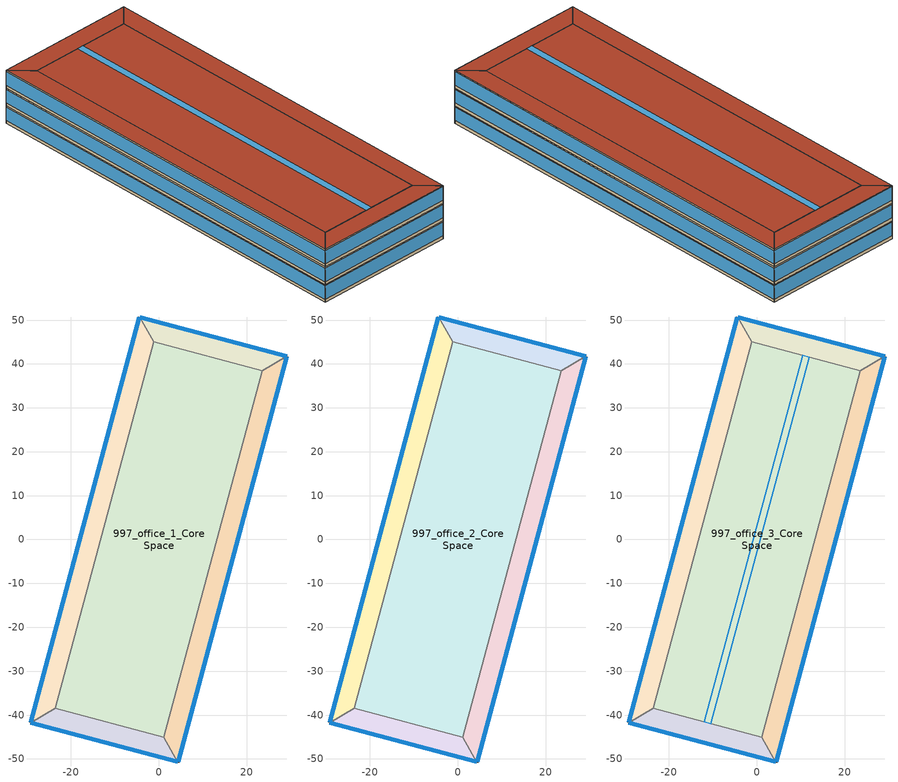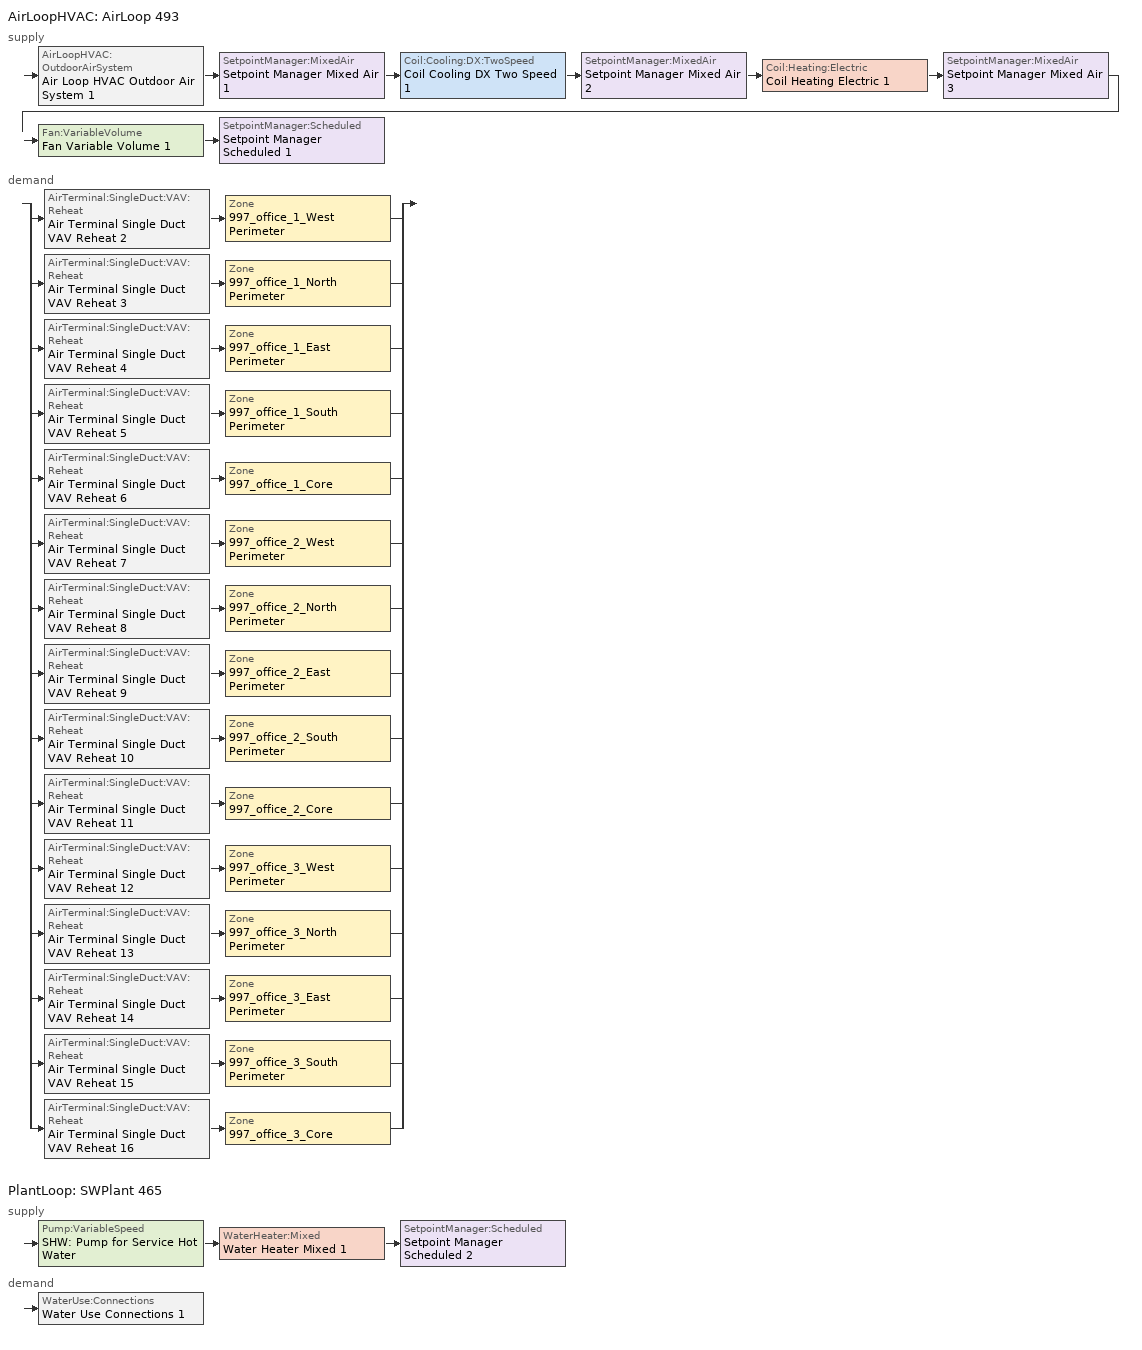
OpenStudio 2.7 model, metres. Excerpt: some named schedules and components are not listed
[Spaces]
997_office_1_West Perimeter Space
 floor ground: -4.38,50.7 29.14,41.71 23.54,38.48 -1.15,45.1 z0
 wall outside (Siding_Wood_Frame_Wall): 29.14,41.71 -4.38,50.7 z0:4.45
 wall to 997_office_1_North Perimeter Space: 23.54,38.48 29.14,41.71 z0:4.45
 wall to 997_office_1_Core Space: -1.15,45.1 23.54,38.48 z0:4.45
 wall to 997_office_1_South Perimeter Space: -4.38,50.7 -1.15,45.1 z0:4.45
 window (fenestration_3.31610554326308_0.2975_0.7): 29.12,41.72 -4.36,50.69 z0.76:4.1
997_office_1_North Perimeter Space
 floor ground: 29.14,41.71 4.38,-50.7 1.15,-45.1 23.54,38.48 z0
 wall outside (Siding_Wood_Frame_Wall): 4.38,-50.7 29.14,41.71 z0:4.45
 wall to 997_office_1_East Perimeter Space: 1.15,-45.1 4.38,-50.7 z0:4.45
 wall to 997_office_1_Core Space: 23.54,38.48 1.15,-45.1 z0:4.45
 window (fenestration_3.31610554326308_0.2975_0.7): 4.39,-50.67 29.14,41.69 z0.76:4.1
997_office_1_East Perimeter Space
 floor ground: 4.38,-50.7 -29.14,-41.71 -23.54,-38.48 1.15,-45.1 z0
 wall outside (Siding_Wood_Frame_Wall): -29.14,-41.71 4.38,-50.7 z0:4.45
 wall to 997_office_1_South Perimeter Space: -23.54,-38.48 -29.14,-41.71 z0:4.45
 wall to 997_office_1_Core Space: 1.15,-45.1 -23.54,-38.48 z0:4.45
 window (fenestration_3.31610554326308_0.2975_0.7): -29.12,-41.72 4.36,-50.69 z0.76:4.1
997_office_1_South Perimeter Space
 floor ground: -29.14,-41.71 -4.38,50.7 -1.15,45.1 -23.54,-38.48 z0
 wall outside (Siding_Wood_Frame_Wall): -4.38,50.7 -29.14,-41.71 z0:4.45
 wall to 997_office_1_Core Space: -23.54,-38.48 -1.15,45.1 z0:4.45
 window (fenestration_3.31610554326308_0.2975_0.7): -4.39,50.67 -29.14,-41.69 z0.76:4.1
997_office_1_Core Space
 floor ground: -1.15,45.1 23.54,38.48 1.15,-45.1 -23.54,-38.48 z0
997_office_2_West Perimeter Space
 floor to 997_office_1_West Perimeter Space: -4.38,50.7 29.14,41.71 23.54,38.48 -1.15,45.1 z4.45
 wall outside (Siding_Wood_Frame_Wall): 29.14,41.71 -4.38,50.7 z4.45:8.9
 wall to 997_office_2_North Perimeter Space: 23.54,38.48 29.14,41.71 z4.45:8.9
 wall to 997_office_2_Core Space: -1.15,45.1 23.54,38.48 z4.45:8.9
 wall to 997_office_2_South Perimeter Space: -4.38,50.7 -1.15,45.1 z4.45:8.9
 window (fenestration_3.31610554326308_0.2975_0.7): 29.12,41.72 -4.36,50.69 z5.21:8.55
997_office_2_North Perimeter Space
 floor to 997_office_1_North Perimeter Space: 29.14,41.71 4.38,-50.7 1.15,-45.1 23.54,38.48 z4.45
 wall outside (Siding_Wood_Frame_Wall): 4.38,-50.7 29.14,41.71 z4.45:8.9
 wall to 997_office_2_East Perimeter Space: 1.15,-45.1 4.38,-50.7 z4.45:8.9
 wall to 997_office_2_Core Space: 23.54,38.48 1.15,-45.1 z4.45:8.9
 window (fenestration_3.31610554326308_0.2975_0.7): 4.39,-50.67 29.14,41.69 z5.21:8.55
997_office_2_East Perimeter Space
 floor to 997_office_1_East Perimeter Space: 4.38,-50.7 -29.14,-41.71 -23.54,-38.48 1.15,-45.1 z4.45
 wall outside (Siding_Wood_Frame_Wall): -29.14,-41.71 4.38,-50.7 z4.45:8.9
 wall to 997_office_2_South Perimeter Space: -23.54,-38.48 -29.14,-41.71 z4.45:8.9
 wall to 997_office_2_Core Space: 1.15,-45.1 -23.54,-38.48 z4.45:8.9
 window (fenestration_3.31610554326308_0.2975_0.7): -29.12,-41.72 4.36,-50.69 z5.21:8.55
997_office_2_South Perimeter Space
 floor to 997_office_1_South Perimeter Space: -29.14,-41.71 -4.38,50.7 -1.15,45.1 -23.54,-38.48 z4.45
 wall outside (Siding_Wood_Frame_Wall): -4.38,50.7 -29.14,-41.71 z4.45:8.9
 wall to 997_office_2_Core Space: -23.54,-38.48 -1.15,45.1 z4.45:8.9
 window (fenestration_3.31610554326308_0.2975_0.7): -4.39,50.67 -29.14,-41.69 z5.21:8.55
997_office_2_Core Space
 floor to 997_office_1_Core Space: -1.15,45.1 23.54,38.48 1.15,-45.1 -23.54,-38.48 z4.45
997_office_3_West Perimeter Space
 floor to 997_office_2_West Perimeter Space: -4.38,50.7 29.14,41.71 23.54,38.48 -1.15,45.1 z8.9
 wall outside (Siding_Wood_Frame_Wall): 29.14,41.71 -4.38,50.7 z8.9:13.35
 wall to 997_office_3_North Perimeter Space: 23.54,38.48 29.14,41.71 z8.9:13.35
 wall to 997_office_3_Core Space: -1.15,45.1 23.54,38.48 z8.9:13.35
 wall to 997_office_3_South Perimeter Space: -4.38,50.7 -1.15,45.1 z8.9:13.35
 window (fenestration_3.31610554326308_0.2975_0.7): 29.12,41.72 -4.36,50.69 z9.66:13
 roof outside: -1.15,45.1 23.54,38.48 29.14,41.71 -4.38,50.7 z13.35
997_office_3_North Perimeter Space
 floor to 997_office_2_North Perimeter Space: 29.14,41.71 4.38,-50.7 1.15,-45.1 23.54,38.48 z8.9
 wall outside (Siding_Wood_Frame_Wall): 4.38,-50.7 29.14,41.71 z8.9:13.35
 wall to 997_office_3_East Perimeter Space: 1.15,-45.1 4.38,-50.7 z8.9:13.35
 wall to 997_office_3_Core Space: 23.54,38.48 1.15,-45.1 z8.9:13.35
 window (fenestration_3.31610554326308_0.2975_0.7): 4.39,-50.67 29.14,41.69 z9.66:13
 roof outside: 23.54,38.48 1.15,-45.1 4.38,-50.7 29.14,41.71 z13.35
997_office_3_East Perimeter Space
 floor to 997_office_2_East Perimeter Space: 4.38,-50.7 -29.14,-41.71 -23.54,-38.48 1.15,-45.1 z8.9
 wall outside (Siding_Wood_Frame_Wall): -29.14,-41.71 4.38,-50.7 z8.9:13.35
 wall to 997_office_3_South Perimeter Space: -23.54,-38.48 -29.14,-41.71 z8.9:13.35
 wall to 997_office_3_Core Space: 1.15,-45.1 -23.54,-38.48 z8.9:13.35
 window (fenestration_3.31610554326308_0.2975_0.7): -29.12,-41.72 4.36,-50.69 z9.66:13
 roof outside: 1.15,-45.1 -23.54,-38.48 -29.14,-41.71 4.38,-50.7 z13.35
997_office_3_South Perimeter Space
 floor to 997_office_2_South Perimeter Space: -29.14,-41.71 -4.38,50.7 -1.15,45.1 -23.54,-38.48 z8.9
 wall outside (Siding_Wood_Frame_Wall): -4.38,50.7 -29.14,-41.71 z8.9:13.35
 wall to 997_office_3_Core Space: -23.54,-38.48 -1.15,45.1 z8.9:13.35
 window (fenestration_3.31610554326308_0.2975_0.7): -4.39,50.67 -29.14,-41.69 z9.66:13
 roof outside: -23.54,-38.48 -1.15,45.1 -4.38,50.7 -29.14,-41.71 z13.35
997_office_3_Core Space
 floor to 997_office_2_Core Space: -1.15,45.1 23.54,38.48 1.15,-45.1 -23.54,-38.48 z8.9
 roof outside: -23.54,-38.48 1.15,-45.1 23.54,38.48 -1.15,45.1 z13.35
 skylight (skylight_7_0.9_1): -11.93,-41.57 -10.45,-41.96 11.93,41.57 10.45,41.96 z13.35
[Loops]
AirLoopHVAC 'AirLoop 493'
 supply: AirLoopHVAC:OutdoorAirSystem 'Air Loop HVAC Outdoor Air System 1' > SetpointManager:MixedAir 'Setpoint Manager Mixed Air 1' > Coil:Cooling:DX:TwoSpeed 'Coil Cooling DX Two Speed 1' > SetpointManager:MixedAir 'Setpoint Manager Mixed Air 2' > Coil:Heating:Electric 'Coil Heating Electric 1' > SetpointManager:MixedAir 'Setpoint Manager Mixed Air 3' > Fan:VariableVolume 'Fan Variable Volume 1' > SetpointManager:Scheduled 'Setpoint Manager Scheduled 1'
 demand: split
  | AirTerminal:SingleDuct:VAV:Reheat 'Air Terminal Single Duct VAV Reheat 2' > Zone '997_office_1_West Perimeter'
  | AirTerminal:SingleDuct:VAV:Reheat 'Air Terminal Single Duct VAV Reheat 3' > Zone '997_office_1_North Perimeter'
  | AirTerminal:SingleDuct:VAV:Reheat 'Air Terminal Single Duct VAV Reheat 4' > Zone '997_office_1_East Perimeter'
  | AirTerminal:SingleDuct:VAV:Reheat 'Air Terminal Single Duct VAV Reheat 5' > Zone '997_office_1_South Perimeter'
  | AirTerminal:SingleDuct:VAV:Reheat 'Air Terminal Single Duct VAV Reheat 6' > Zone '997_office_1_Core'
  | AirTerminal:SingleDuct:VAV:Reheat 'Air Terminal Single Duct VAV Reheat 7' > Zone '997_office_2_West Perimeter'
  | AirTerminal:SingleDuct:VAV:Reheat 'Air Terminal Single Duct VAV Reheat 8' > Zone '997_office_2_North Perimeter'
  | AirTerminal:SingleDuct:VAV:Reheat 'Air Terminal Single Duct VAV Reheat 9' > Zone '997_office_2_East Perimeter'
  | AirTerminal:SingleDuct:VAV:Reheat 'Air Terminal Single Duct VAV Reheat 10' > Zone '997_office_2_South Perimeter'
  | AirTerminal:SingleDuct:VAV:Reheat 'Air Terminal Single Duct VAV Reheat 11' > Zone '997_office_2_Core'
  | AirTerminal:SingleDuct:VAV:Reheat 'Air Terminal Single Duct VAV Reheat 12' > Zone '997_office_3_West Perimeter'
  | AirTerminal:SingleDuct:VAV:Reheat 'Air Terminal Single Duct VAV Reheat 13' > Zone '997_office_3_North Perimeter'
  | AirTerminal:SingleDuct:VAV:Reheat 'Air Terminal Single Duct VAV Reheat 14' > Zone '997_office_3_East Perimeter'
  | AirTerminal:SingleDuct:VAV:Reheat 'Air Terminal Single Duct VAV Reheat 15' > Zone '997_office_3_South Perimeter'
  | AirTerminal:SingleDuct:VAV:Reheat 'Air Terminal Single Duct VAV Reheat 16' > Zone '997_office_3_Core'
PlantLoop 'SWPlant 465'
 supply: Pump:VariableSpeed 'SHW: Pump for Service Hot Water' > WaterHeater:Mixed 'Water Heater Mixed 1' > SetpointManager:Scheduled 'Setpoint Manager Scheduled 2'
 demand: WaterUse:Connections 'Water Use Connections 1'
[Site]
Willow Grove Nas: Latitude {deg}=40.2; Longitude {deg}=-75.15; Time Zone {hr}=-5; Elevation {m}=102
[Site:GroundTemperature:BuildingSurface]
19.527, 19.502, 19.536, 19.598, 20.002, 21.64, 22.225, 22.375, 21.449, 20.121, 19.802, 19.633
[Site:WaterMainsTemperature]
Calculation Method=Correlation; Annual Average Outdoor Air Temperature {C}=9.69; Maximum Difference In Monthly Average Outdoor Air Temperatures {deltaC}=28.1
[SizingPeriod:DesignDay] Barometric Pressure {Pa}=100106; Sky Clearness=0; Rain Indicator=0; Snow Indicator=0; Day of Month=21; Daylight Saving Time Indicator=0; Humidity Indicating Type=Wetbulb; Dry-Bulb Temperature Range Modifier Type=DefaultMultipliers; Daily Wet-Bulb Temperature Range {deltaC}=0
Name | Maximum Dry-Bulb Temperature {C} | Daily Dry-Bulb Temperature Range {deltaC} | Humidity Indicating Conditions at Maximum Dry-Bulb | Wind Speed {m/s} | Wind Direction {deg} | Month | Day Type | Solar Model Indicator | ASHRAE Taub | ASHRAE Taud
Willow Grove Nas Ann Htg 99.6% Condns DB | -12.1 | 0 | -12.1 | 2.7 | 300 | 1 | WinterDesignDay | ASHRAEClearSky | 0 | 0
Willow Grove Nas Ann Clg .4% Condns DB=>MWB | 33.7 | 10.5 | 23.9 | 2.5 | 270 | 7 | SummerDesignDay | ASHRAETau | 0.524 | 1.834
[Building]
CaliberationTestBuilding: Default Construction Set=Default Construction Set 1
[ClimateZones]
Climate Zone Institution Name 1=ASHRAE; Climate Zone Document Name 1=ANSI/ASHRAE Standard 169; Climate Zone Document Year 1=2006; Climate Zone Institution Name 2=CEC; Climate Zone Document Name 2=California Climate Zone Descriptions; Climate Zone Document Year 2=1995
[Construction]
INT-FLOOR-TOPSIDE: 1/2IN Gypsum, 4IN CONCRETE HW, CP02 CARPET PAD
INT-FLOOR-UNDERSIDE: CP02 CARPET PAD, 4IN CONCRETE HW, 1/2IN Gypsum
Standard_Int-Wall: 1/2IN Gypsum, 1/2IN Gypsum
Siding_Wood_Frame_Wall: Wood Siding, Wood Frame Wall Insulation, 1/2IN Gypsum
IEAD_Metal_Deck: Roof Membrane, IEAD Roof Insulation, Metal Decking
Insul_slab: Floor Insulation, MAT-CC05 8 HW CONCRETE
fenestration_3.31610554326308_0.2975_0.7: Clear 3mm
skylight_7_0.9_1: Skylight - Glazing Layer
[Material] Thermal Absorptance=0.9
Name | Roughness | Thickness {m} | Conductivity {W/m-K} | Density {kg/m3} | Specific Heat {J/kg-K} | Solar Absorptance | Visible Absorptance
1/2IN Gypsum | Smooth | 0.0127 | 0.16 | 784.9 | 830 | 0.92 | 0.92
4IN CONCRETE HW | Rough | 0.1016 | 1.311 | 2240 | 836.8 | 0.7 | 0.7
Wood Siding | MediumSmooth | 0.01 | 0.11 | 544.62 | 1210 | 0.78 | 0.78
Wood Frame Wall Insulation | MediumRough | 0.114427 | 0.049 | 265 | 836.8 | 0.7 | 0.7
Roof Membrane | VeryRough | 0.0095 | 0.16 | 1121.29 | 1460 | 0.7 | 0.7
IEAD Roof Insulation | MediumRough | 0.191337 | 0.049 | 265 | 836.8 | 0.7 | 0.7
Metal Decking | MediumSmooth | 0.0015 | 45.006 | 7680 | 418.4 | 0.7 | 0.3
Floor Insulation | MediumRough | 0.0795 | 0.045 | 265 | 836.8 | 0.7 | 0.7
MAT-CC05 8 HW CONCRETE | Rough | 0.2032 | 1.311 | 2240 | 836.8 | 0.7 | 0.7
[Material:NoMass]
CP02 CARPET PAD: Roughness=VeryRough; Thermal Resistance {m2-K/W}=0.2165; Thermal Absorptance=0.9; Solar Absorptance=0.7; Visible Absorptance=0.8
[DefaultSurfaceConstructions]
Name | Floor Construction | Wall Construction | Roof Ceiling Construction
Default Surface Constructions 1 | INT-FLOOR-TOPSIDE | Standard_Int-Wall | INT-FLOOR-UNDERSIDE
Default Surface Constructions 8; Default Surface Constructions 9 | Insul_slab |  | IEAD_Metal_Deck
Default Surface Constructions 2; Default Surface Constructions 3; Default Surface Constructions 4
[DefaultConstructionSet]
Name | Default Exterior Surface Constructions | Default Interior Surface Constructions | Default Ground Contact Surface Constructions | Default Exterior SubSurface Constructions | Default Interior SubSurface Constructions
Default Construction Set 1 | Default Surface Constructions 2 | Default Surface Constructions 1 | Default Surface Constructions 3 | Default Sub Surface Constructions 1 | Default Sub Surface Constructions 2
Default Construction Set 5 | Default Surface Constructions 8 | Default Surface Constructions 4 | Default Surface Constructions 9 | Default Sub Surface Constructions 3 | Default Sub Surface Constructions 4
[WindowMaterial:SimpleGlazingSystem]
Skylight - Glazing Layer: U-Factor {W/m2-K}=7; Solar Heat Gain Coefficient=0.9
[DefaultSubSurfaceConstructions]
Default Sub Surface Constructions 1; Default Sub Surface Constructions 2; Default Sub Surface Constructions 3; Default Sub Surface Constructions 4
[WindowMaterial:Glazing]
Clear 3mm: Optical Data Type=SpectralAverage; Thickness {m}=0.003; Solar Transmittance at Normal Incidence=0.837; Front Side Solar Reflectance at Normal Incidence=0.075; Back Side Solar Reflectance at Normal Incidence=0; Visible Transmittance at Normal Incidence=0.898; Front Side Visible Reflectance at Normal Incidence=0.081; Back Side Visible Reflectance at Normal Incidence=0; Infrared Transmittance at Normal Incidence=0; Front Side Infrared Hemispherical Emissivity=0.84; Back Side Infrared Hemispherical Emissivity=0.84; Conductivity {W/m-K}=0.9; Dirt Correction Factor for Solar and Visible Transmittance=1; Solar Diffusing=No
[AirLoopHVAC]
AirLoop 493: Availability Schedule=Airloop_493_Sched_Ruleset; Design Supply Air Flow Rate {m3/s}=AutoSize
[Sizing:System]
AirLoop 493: Type of Load to Size On=Sensible; Design Outdoor Air Flow Rate {m3/s}=Autosize; Central Heating Maximum System Air Flow Ratio=0.3; Preheat Design Temperature {C}=7; Preheat Design Humidity Ratio {kg-H2O/kg-Air}=0.008; Precool Design Temperature {C}=12.8; Precool Design Humidity Ratio {kg-H2O/kg-Air}=0.008; Central Cooling Design Supply Air Temperature {C}=12.8; Central Heating Design Supply Air Temperature {C}=16.7; Sizing Option=NonCoincident; 100% Outdoor Air in Cooling=Yes; 100% Outdoor Air in Heating=Yes; Central Cooling Design Supply Air Humidity Ratio {kg-H2O/kg-Air}=0.0085; Central Heating Design Supply Air Humidity Ratio {kg-H2O/kg-Air}=0.008; Cooling Design Air Flow Method=DesignDay; Cooling Design Air Flow Rate {m3/s}=0; Heating Design Air Flow Method=DesignDay; Heating Design Air Flow Rate {m3/s}=0; System Outdoor Air Method=ZoneSum; Zone Maximum Outdoor Air Fraction=1; Cooling Supply Air Flow Rate Per Floor Area {m3/s-m2}=0.00996765; Cooling Fraction of Autosized Cooling Supply Air Flow Rate=1; Cooling Supply Air Flow Rate Per Unit Cooling Capacity {m3/s-W}=3.94755e-05; Heating Supply Air Flow Rate Per Floor Area {m3/s-m2}=0.00996765; Heating Fraction of Autosized Heating Supply Air Flow Rate=1; Heating Fraction of Autosized Cooling Supply Air Flow Rate=1; Heating Supply Air Flow Rate Per Unit Heating Capacity {m3/s-W}=3.15882e-05; Cooling Design Capacity Method=CoolingDesignCapacity; Cooling Design Capacity {W}=Autosize; Cooling Design Capacity Per Floor Area {W/m2}=234.7; Fraction of Autosized Cooling Design Capacity=1; Heating Design Capacity Method=HeatingDesignCapacity; Heating Design Capacity {W}=Autosize; Heating Design Capacity Per Floor Area {W/m2}=157; Fraction of Autosized Heating Design Capacity=1; Central Cooling Capacity Control Method=OnOff
[Controller:OutdoorAir]
Controller Outdoor Air 1: Minimum Outdoor Air Flow Rate {m3/s}=Autosize; Maximum Outdoor Air Flow Rate {m3/s}=Autosize; Economizer Control Type=FixedDryBulb; Economizer Control Action Type=ModulateFlow; Economizer Maximum Limit Dry-Bulb Temperature {C}=23; Economizer Maximum Limit Enthalpy {J/kg}=64000; Economizer Minimum Limit Dry-Bulb Temperature {C}=-100; Lockout Type=NoLockout; Minimum Limit Type=FixedMinimum; Controller Mechanical Ventilation=Controller Mechanical Ventilation 1; High Humidity Control=No; Heat Recovery Bypass Control Type=BypassWhenOAFlowGreaterThanMinimum
[Controller:MechanicalVentilation]
Controller Mechanical Ventilation 1: Availability Schedule=Always On Discrete; System Outdoor Air Method=ZoneSum
[AirLoopHVAC:OutdoorAirSystem]
Air Loop HVAC Outdoor Air System 1: Controller=Controller Outdoor Air 1
[Coil:Cooling:DX:TwoSpeed]
Coil Cooling DX Two Speed 1: Availability Schedule=Always_On; Rated High Speed Total Cooling Capacity {W}=Autosize; Rated High Speed Sensible Heat Ratio=Autosize; Rated High Speed COP {W/W}=2.787683; Rated High Speed Air Flow Rate {m3/s}=Autosize; Total Cooling Capacity Function of Temperature Curve=Curve Biquadratic 1; Total Cooling Capacity Function of Flow Fraction Curve=Curve Quadratic 1; Energy Input Ratio Function of Temperature Curve=Curve Biquadratic 2; Energy Input Ratio Function of Flow Fraction Curve=Curve Quadratic 2; Part Load Fraction Correlation Curve=Curve Quadratic 3; Rated Low Speed Total Cooling Capacity {W}=Autosize; Rated Low Speed Sensible Heat Ratio=0.69; Rated Low Speed COP {W/W}=2.787683; Low Speed Total Cooling Capacity Function of Temperature Curve=Curve Biquadratic 3; Low Speed Energy Input Ratio Function of Temperature Curve=Curve Biquadratic 4; Condenser Type=AirCooled; High Speed Evaporative Condenser Effectiveness=0; High Speed Evaporative Condenser Air Flow Rate {m3/s}=Autosize; High Speed Evaporative Condenser Pump Rated Power Consumption {W}=Autosize; Low Speed Evaporative Condenser Effectiveness=0; Low Speed Evaporative Condenser Air Flow Rate {m3/s}=Autosize; Low Speed Evaporative Condenser Pump Rated Power Consumption {W}=Autosize; Basin Heater Capacity {W/K}=10; Basin Heater Setpoint Temperature {C}=2
[Coil:Heating:Electric] Availability Schedule=Always_On
Name | Efficiency
Coil Heating Electric 1 | 1
Coil Heating Electric 3; Coil Heating Electric 4; Coil Heating Electric 5; Coil Heating Electric 6; Coil Heating Electric 7; Coil Heating Electric 8; Coil Heating Electric 9; Coil Heating Electric 10; Coil Heating Electric 11; Coil Heating Electric 12; Coil Heating Electric 13; Coil Heating Electric 14; Coil Heating Electric 15; Coil Heating Electric 16; Coil Heating Electric 17
[Fan:VariableVolume]
Fan Variable Volume 1: Availability Schedule=Airloop_493_Sched_Ruleset; Fan Total Efficiency=0.94; Pressure Rise {Pa}=1389.88; Maximum Flow Rate {m3/s}=Autosize; Fan Power Minimum Flow Rate Input Method=FixedFlowRate; Fan Power Minimum Flow Fraction=0; Fan Power Minimum Air Flow Rate {m3/s}=0; Motor Efficiency=0.94; Motor In Airstream Fraction=1; Fan Power Coefficient 1=0.0407599; Fan Power Coefficient 2=0.088045; Fan Power Coefficient 3=-0.0729261; Fan Power Coefficient 4=0.94374; Fan Power Coefficient 5=0
[SetpointManager:Scheduled] Control Variable=Temperature
Name | Schedule
Setpoint Manager Scheduled 1 | Deck_Temperature
Setpoint Manager Scheduled 2 | Water Heater Setpoint Temperature Schedule
[PlantLoop]
SWPlant 465: Glycol Concentration=0; Plant Loop Volume {m3}=Autocalculate; Load Distribution Scheme=Optimal
[Sizing:Plant]
SWPlant 465: Loop Type=Heating; Design Loop Exit Temperature {C}=60; Loop Design Temperature Difference {deltaC}=5; Sizing Option=NonCoincident; Zone Timesteps in Averaging Window=1; Coincident Sizing Factor Mode=None
[Pump:VariableSpeed]
SHW: Pump for Service Hot Water: Pump Control Type=Intermittent; Skin Loss Radiative Fraction=0.5; Design Power Sizing Method=PowerPerFlowPerPressure; Design Electric Power per Unit Flow Rate {W/(m3/s)}=348701.1; Design Shaft Power per Unit Flow Rate per Unit Head {W-s/m3-Pa}=1.28205; Design Minimum Flow Rate Fraction=0
[WaterHeater:Mixed]
Water Heater Mixed 1: Tank Volume {m3}=0.454253; Setpoint Temperature Schedule=Water Heater Setpoint Temperature Schedule; Deadband Temperature Difference {deltaC}=2; Maximum Temperature Limit {C}=82.22; Heater Control Type=Cycle; Heater Maximum Capacity {W}=845000; Heater Fuel Type=NaturalGas; Heater Thermal Efficiency=0.77; Off Cycle Parasitic Fuel Consumption Rate {W}=20; Off Cycle Parasitic Fuel Type=NaturalGas; Off Cycle Parasitic Heat Fraction to Tank=0.8; On Cycle Parasitic Fuel Type=NaturalGas; Ambient Temperature Indicator=ThermalZone; Ambient Temperature Thermal Zone=997_office_1_West Perimeter; Off Cycle Loss Coefficient to Ambient Temperature {W/K}=6; On Cycle Loss Coefficient to Ambient Temperature {W/K}=6; Use Side Effectiveness=1; Source Side Effectiveness=1; Use Side Design Flow Rate {m3/s}=autosize; Source Side Design Flow Rate {m3/s}=autosize; Indirect Water Heating Recovery Time {hr}=1.5; Source Side Flow Control Mode=IndirectHeatPrimarySetpoint
[WaterUse:Connections]
Water Use Connections 1: Water Use Equipment Name 1=Water Use Equipment 1; Water Use Equipment Name 2=Water Use Equipment 2; Water Use Equipment Name 3=Water Use Equipment 3; Water Use Equipment Name 4=Water Use Equipment 4; Water Use Equipment Name 5=Water Use Equipment 5; Water Use Equipment Name 6=Water Use Equipment 6; Water Use Equipment Name 7=Water Use Equipment 7; Water Use Equipment Name 8=Water Use Equipment 8; Water Use Equipment Name 9=Water Use Equipment 9; Water Use Equipment Name 10=Water Use Equipment 10; Water Use Equipment Name 11=Water Use Equipment 11; Water Use Equipment Name 12=Water Use Equipment 12; Water Use Equipment Name 13=Water Use Equipment 13; Water Use Equipment Name 14=Water Use Equipment 14; Water Use Equipment Name 15=Water Use Equipment 15
[BuildingStory] Nominal Floor to Floor Height {m}=4.45008
Name | Nominal Z Coordinate {m}
Story 1 | 0
Story 2 | 4.45008
Story 3 | 8.90016
[Space] Space Type=Office_Space_Type; Default Construction Set=Default Construction Set 5
Name | Building Story | Thermal Zone
997_office_1_West Perimeter Space | Story 1 | 997_office_1_West Perimeter
997_office_1_North Perimeter Space | Story 1 | 997_office_1_North Perimeter
997_office_1_East Perimeter Space | Story 1 | 997_office_1_East Perimeter
997_office_1_South Perimeter Space | Story 1 | 997_office_1_South Perimeter
997_office_1_Core Space | Story 1 | 997_office_1_Core
997_office_2_West Perimeter Space | Story 2 | 997_office_2_West Perimeter
997_office_2_North Perimeter Space | Story 2 | 997_office_2_North Perimeter
997_office_2_East Perimeter Space | Story 2 | 997_office_2_East Perimeter
997_office_2_South Perimeter Space | Story 2 | 997_office_2_South Perimeter
997_office_2_Core Space | Story 2 | 997_office_2_Core
997_office_3_West Perimeter Space | Story 3 | 997_office_3_West Perimeter
997_office_3_North Perimeter Space | Story 3 | 997_office_3_North Perimeter
997_office_3_East Perimeter Space | Story 3 | 997_office_3_East Perimeter
997_office_3_South Perimeter Space | Story 3 | 997_office_3_South Perimeter
997_office_3_Core Space | Story 3 | 997_office_3_Core
[ThermalZone] Thermostat=Thermostat Setpoint Dual Setpoint 1; Use Ideal Air Loads=No
997_office_1_West Perimeter; 997_office_1_North Perimeter; 997_office_1_East Perimeter; 997_office_1_South Perimeter; 997_office_1_Core; 997_office_2_West Perimeter; 997_office_2_North Perimeter; 997_office_2_East Perimeter; 997_office_2_South Perimeter; 997_office_2_Core; 997_office_3_West Perimeter; 997_office_3_North Perimeter; 997_office_3_East Perimeter; 997_office_3_South Perimeter; 997_office_3_Core
[Sizing:Zone] Zone Cooling Design Supply Air Temperature Input Method=SupplyAirTemperature; Zone Cooling Design Supply Air Temperature {C}=14; Zone Cooling Design Supply Air Temperature Difference {deltaC}=11.11; Zone Heating Design Supply Air Temperature Input Method=SupplyAirTemperature; Zone Heating Design Supply Air Temperature {C}=40; Zone Heating Design Supply Air Temperature Difference {deltaC}=11.11; Zone Cooling Design Supply Air Humidity Ratio {kg-H2O/kg-air}=0.0085; Zone Heating Design Supply Air Humidity Ratio {kg-H2O/kg-air}=0.008; Cooling Design Air Flow Method=DesignDay; Heating Design Air Flow Method=DesignDay; Account for Dedicated Outdoor Air System=No; Dedicated Outdoor Air System Control Strategy=NeutralSupplyAir; Dedicated Outdoor Air Low Setpoint Temperature for Design {C}=Autosize; Dedicated Outdoor Air High Setpoint Temperature for Design {C}=Autosize
997_office_1_West Perimeter; 997_office_1_North Perimeter; 997_office_1_East Perimeter; 997_office_1_South Perimeter; 997_office_1_Core; 997_office_2_West Perimeter; 997_office_2_North Perimeter; 997_office_2_East Perimeter; 997_office_2_South Perimeter; 997_office_2_Core; 997_office_3_West Perimeter; 997_office_3_North Perimeter; 997_office_3_East Perimeter; 997_office_3_South Perimeter; 997_office_3_Core
[Zone equipment]
997_office_1_West Perimeter: Air Terminal Single Duct VAV Reheat 2
997_office_1_North Perimeter: Air Terminal Single Duct VAV Reheat 3
997_office_1_East Perimeter: Air Terminal Single Duct VAV Reheat 4
997_office_1_South Perimeter: Air Terminal Single Duct VAV Reheat 5
997_office_1_Core: Air Terminal Single Duct VAV Reheat 6
997_office_2_West Perimeter: Air Terminal Single Duct VAV Reheat 7
997_office_2_North Perimeter: Air Terminal Single Duct VAV Reheat 8
997_office_2_East Perimeter: Air Terminal Single Duct VAV Reheat 9
997_office_2_South Perimeter: Air Terminal Single Duct VAV Reheat 10
997_office_2_Core: Air Terminal Single Duct VAV Reheat 11
997_office_3_West Perimeter: Air Terminal Single Duct VAV Reheat 12
997_office_3_North Perimeter: Air Terminal Single Duct VAV Reheat 13
997_office_3_East Perimeter: Air Terminal Single Duct VAV Reheat 14
997_office_3_South Perimeter: Air Terminal Single Duct VAV Reheat 15
997_office_3_Core: Air Terminal Single Duct VAV Reheat 16
[AirTerminal:SingleDuct:VAV:Reheat] Availability Schedule=Always_On; Maximum Air Flow Rate {m3/s}=Autocalculate; Zone Minimum Air Flow Input Method=Constant; Constant Minimum Air Flow Fraction=0.3; Fixed Minimum Air Flow Rate {m3/s}=0; Maximum Hot Water or Steam Flow Rate {m3/s}=Autocalculate; Minimum Hot Water or Steam Flow Rate {m3/s}=0; Convergence Tolerance=0.001; Damper Heating Action=Normal; Maximum Flow per Zone Floor Area During Reheat {m3/s-m2}=Autocalculate; Maximum Flow Fraction During Reheat=Autocalculate; Maximum Reheat Air Temperature {C}=35; Control For Outdoor Air=No
Name | Reheat Coil
Air Terminal Single Duct VAV Reheat 2 | Coil Heating Electric 3
Air Terminal Single Duct VAV Reheat 3 | Coil Heating Electric 4
Air Terminal Single Duct VAV Reheat 4 | Coil Heating Electric 5
Air Terminal Single Duct VAV Reheat 5 | Coil Heating Electric 6
Air Terminal Single Duct VAV Reheat 6 | Coil Heating Electric 7
Air Terminal Single Duct VAV Reheat 7 | Coil Heating Electric 8
Air Terminal Single Duct VAV Reheat 8 | Coil Heating Electric 9
Air Terminal Single Duct VAV Reheat 9 | Coil Heating Electric 10
Air Terminal Single Duct VAV Reheat 10 | Coil Heating Electric 11
Air Terminal Single Duct VAV Reheat 11 | Coil Heating Electric 12
Air Terminal Single Duct VAV Reheat 12 | Coil Heating Electric 13
Air Terminal Single Duct VAV Reheat 13 | Coil Heating Electric 14
Air Terminal Single Duct VAV Reheat 14 | Coil Heating Electric 15
Air Terminal Single Duct VAV Reheat 15 | Coil Heating Electric 16
Air Terminal Single Duct VAV Reheat 16 | Coil Heating Electric 17
[WaterUse:Equipment] Flow Rate Fraction Schedule=WaterEquipment_FlowRateFractionSchedule
Name | Water Use Equipment Definition | Space
Water Use Equipment 1 | Water Use Equipment Definition 2 | 997_office_1_West Perimeter Space
Water Use Equipment 2 | Water Use Equipment Definition 3 | 997_office_1_North Perimeter Space
Water Use Equipment 3 | Water Use Equipment Definition 4 | 997_office_1_East Perimeter Space
Water Use Equipment 4 | Water Use Equipment Definition 5 | 997_office_1_South Perimeter Space
Water Use Equipment 5 | Water Use Equipment Definition 6 | 997_office_1_Core Space
Water Use Equipment 6 | Water Use Equipment Definition 7 | 997_office_2_West Perimeter Space
Water Use Equipment 7 | Water Use Equipment Definition 8 | 997_office_2_North Perimeter Space
Water Use Equipment 8 | Water Use Equipment Definition 9 | 997_office_2_East Perimeter Space
Water Use Equipment 9 | Water Use Equipment Definition 10 | 997_office_2_South Perimeter Space
Water Use Equipment 10 | Water Use Equipment Definition 11 | 997_office_2_Core Space
Water Use Equipment 11 | Water Use Equipment Definition 12 | 997_office_3_West Perimeter Space
Water Use Equipment 12 | Water Use Equipment Definition 13 | 997_office_3_North Perimeter Space
Water Use Equipment 13 | Water Use Equipment Definition 14 | 997_office_3_East Perimeter Space
Water Use Equipment 14 | Water Use Equipment Definition 15 | 997_office_3_South Perimeter Space
Water Use Equipment 15 | Water Use Equipment Definition 16 | 997_office_3_Core Space
[WaterUse:Equipment:Definition]
Name | Peak Flow Rate {m3/s}
Water Use Equipment Definition 2; Water Use Equipment Definition 4; Water Use Equipment Definition 7; Water Use Equipment Definition 9; Water Use Equipment Definition 12; Water Use Equipment Definition 14 | 1.54657e-06
Water Use Equipment Definition 3; Water Use Equipment Definition 5; Water Use Equipment Definition 8; Water Use Equipment Definition 10; Water Use Equipment Definition 13; Water Use Equipment Definition 15 | 4.67489e-06
Water Use Equipment Definition 6; Water Use Equipment Definition 11; Water Use Equipment Definition 16 | 2.48285e-05
[SpaceType]
Office_Space_Type: Default Schedule Set=Office_Space_Type_Default_Schedule_Set; Design Specification Outdoor Air Object=Office_Outdoor_Air
[DefaultScheduleSet]
Office_Space_Type_Default_Schedule_Set: Number of People Schedule=Office_Occupancy_Schedule; People Activity Level Schedule=Office_Activity_Schedule; Lighting Schedule=Office_Lighting_Schedule; Electric Equipment Schedule=Office_Plug_And_Process_Schedule; Hot Water Equipment Schedule=Office_Service_Water_Heating_Schedule; Infiltration Schedule=Office_Infiltration_Schedule
[DesignSpecification:OutdoorAir]
Office_Outdoor_Air: Outdoor Air Flow per Floor Area {m3/s-m2}=0.0004318
[People]
Office_Occupants: People Definition=Office_Occupants_Definition; Space or SpaceType=Office_Space_Type; Activity Level Schedule=Office_Activity_Schedule
[People:Definition]
Office_Occupants_Definition: Number of People Calculation Method=People/Area; People per Space Floor Area {person/m2}=0.0538196; Fraction Radiant=0.3; Sensible Heat Fraction=0.5
[Lights]
Office_Lights: Lights Definition=Office_Lights_Definition; Space or SpaceType=Office_Space_Type
[Lights:Definition]
Office_Lights_Definition: Design Level Calculation Method=Watts/Area; Watts per Space Floor Area {W/m2}=15.1743; Fraction Radiant=0.37; Fraction Visible=0.18; Return Air Fraction=0
[ElectricEquipment]
Office_Plug_Loads: Electric Equipment Definition=Office_Plug_Loads_Definition; Space or SpaceType=Office_Space_Type
[ElectricEquipment:Definition]
Office_Plug_Loads_Definition: Design Level Calculation Method=Watts/Area; Watts per Space Floor Area {W/m2}=8.07293; Fraction Latent=0; Fraction Radiant=0.3; Fraction Lost=0
[SpaceInfiltration:DesignFlowRate]
Office_Infiltration: Space or SpaceType=Office_Space_Type; Design Flow Rate Calculation Method=Flow/ExteriorArea; Flow per Exterior Surface Area {m3/s-m2}=0.000905215
[ThermostatSetpoint:DualSetpoint]
Thermostat Setpoint Dual Setpoint 1: Heating Setpoint Temperature Schedule=Office_Heating_Schedule; Cooling Setpoint Temperature Schedule=Office_Cooling_Schedule
[Schedule:Ruleset]
Name | Default Day Schedule | Summer Design Day Schedule | Winter Design Day Schedule
Always_On | Always_On_Default | Always_On_Summer_Design_Day | Always_On_Winter_Design_Day
Deck_Temperature | Deck_Temperature_Default | Deck_Temperature_Summer_Design_Day | Deck_Temperature_Winter_Design_Day
Airloop_493_Sched_Ruleset | PNNL_Asset_Rating_Office_Hvac_Schedule_Week_Day 1 | PNNL_Asset_Rating_Office_Hvac_Schedule_Summer_Design_Day 1 | PNNL_Asset_Rating_Office_Hvac_Schedule_Winter_Design_Day 1
WaterEquipment_FlowRateFractionSchedule | PNNL_Asset_Rating_Office_Service_Water_Heating_Schedule_Week_Day | PNNL_Asset_Rating_Office_Service_Water_Heating_Schedule_Summer_Design_Day | PNNL_Asset_Rating_Office_Service_Water_Heating_Schedule_Winter_Design_Day
Office_Occupancy_Schedule | PNNL_Asset_Rating_Office_Occupancy_Schedule_Week_Day | PNNL_Asset_Rating_Office_Occupancy_Schedule_Summer_Design_Day | PNNL_Asset_Rating_Office_Occupancy_Schedule_Winter_Design_Day
Office_Activity_Schedule | PNNL_Asset_Rating_Office_Activity_Schedule_Week_Day | PNNL_Asset_Rating_Office_Activity_Schedule_Summer_Design_Day | PNNL_Asset_Rating_Office_Activity_Schedule_Winter_Design_Day
Office_Lighting_Schedule | PNNL_Asset_Rating_Office_Lighting_Schedule_Week_Day | PNNL_Asset_Rating_Office_Lighting_Schedule_Summer_Design_Day | PNNL_Asset_Rating_Office_Lighting_Schedule_Winter_Design_Day
Office_Plug_And_Process_Schedule | PNNL_Asset_Rating_Office_Plug_And_Process_Schedule_Week_Day | PNNL_Asset_Rating_Office_Plug_And_Process_Schedule_Summer_Design_Day | PNNL_Asset_Rating_Office_Plug_And_Process_Schedule_Winter_Design_Day
Office_Service_Water_Heating_Schedule | PNNL_Asset_Rating_Office_Service_Water_Heating_Schedule_Week_Day 1 | PNNL_Asset_Rating_Office_Service_Water_Heating_Schedule_Summer_Design_Day 1 | PNNL_Asset_Rating_Office_Service_Water_Heating_Schedule_Winter_Design_Day 1
Office_Infiltration_Schedule | PNNL_Asset_Rating_Office_Infiltration_Schedule_Week_Day | PNNL_Asset_Rating_Office_Infiltration_Schedule_Summer_Design_Day | PNNL_Asset_Rating_Office_Infiltration_Schedule_Winter_Design_Day
Office_Heating_Schedule | PNNL_Asset_Rating_Office_Heating_Schedule_Week_Day | PNNL_Asset_Rating_Office_Heating_Schedule_Summer_Design_Day | PNNL_Asset_Rating_Office_Heating_Schedule_Winter_Design_Day
Office_Cooling_Schedule | PNNL_Asset_Rating_Office_Cooling_Schedule_Week_Day | PNNL_Asset_Rating_Office_Cooling_Schedule_Summer_Design_Day | PNNL_Asset_Rating_Office_Cooling_Schedule_Winter_Design_Day
[Schedule:Day]
Always_On_Default; Always_On_Winter_Design_Day; Always_On_Summer_Design_Day: 24, 0, 1
Deck_Temperature_Default; Deck_Temperature_Winter_Design_Day; Deck_Temperature_Summer_Design_Day: 24, 0, 12.8
PNNL_Asset_Rating_Office_Hvac_Schedule_Week_Day 1: 1, 0, 0, 2, 0, 0, 3, 0, 0, 4, 0, 0, 5, 0, 0, 6, 0, 1, 7, 0, 1, 8, 0, 1, 9, 0, 1, 10, 0, 1, 11, 0, 1, 12, 0, 1, 13, 0, 1, 14, 0, 1, 15, 0, 1, 16, 0, 1, 17, 0, 1, 18, 0, 1, 19, 0, 1, 20, 0, 1, 21, 0, 1, 22, 0, 1, 23, 0, 0, 24, 0, 0
PNNL_Asset_Rating_Office_Hvac_Schedule_Summer_Design_Day 1: 1, 0, 0, 2, 0, 0, 3, 0, 0, 4, 0, 0, 5, 0, 0, 6, 0, 0, 7, 0, 1, 8, 0, 1, 9, 0, 1, 10, 0, 1, 11, 0, 1, 12, 0, 1, 13, 0, 1, 14, 0, 1, 15, 0, 1, 16, 0, 1, 17, 0, 1, 18, 0, 1, 19, 0, 1, 20, 0, 1, 21, 0, 1, 22, 0, 1, 23, 0, 0, 24, 0, 0
PNNL_Asset_Rating_Office_Hvac_Schedule_Winter_Design_Day 1: 1, 0, 0, 2, 0, 0, 3, 0, 0, 4, 0, 0, 5, 0, 0, 6, 0, 0, 7, 0, 1, 8, 0, 1, 9, 0, 1, 10, 0, 1, 11, 0, 1, 12, 0, 1, 13, 0, 1, 14, 0, 1, 15, 0, 1, 16, 0, 1, 17, 0, 1, 18, 0, 1, 19, 0, 0, 20, 0, 0, 21, 0, 0, 22, 0, 0, 23, 0, 0, 24, 0, 0
PNNL_Asset_Rating_Office_Service_Water_Heating_Schedule_Week_Day; PNNL_Asset_Rating_Office_Service_Water_Heating_Schedule_Summer_Design_Day; PNNL_Asset_Rating_Office_Service_Water_Heating_Schedule_Week_Day 1; PNNL_Asset_Rating_Office_Service_Water_Heating_Schedule_Summer_Design_Day 1: 1, 0, 0, 2, 0, 0, 3, 0, 0, 4, 0, 0, 5, 0, 0, 6, 0, 0, 7, 0, 0.07, 8, 0, 0.19, 9, 0, 0.35, 10, 0, 0.38, 11, 0, 0.39, 12, 0, 0.47, 13, 0, 0.57, 14, 0, 0.54, 15, 0, 0.34, 16, 0, 0.33, 17, 0, 0.44, 18, 0, 0.26, 19, 0, 0.21, 20, 0, 0.15, 21, 0, 0.17, 22, 0, 0.08, 23, 0, 0.05, 24, 0, 0.05
PNNL_Asset_Rating_Office_Service_Water_Heating_Schedule_Winter_Design_Day; PNNL_Asset_Rating_Office_Service_Water_Heating_Schedule_Winter_Design_Day 1: 1, 0, 0, 2, 0, 0, 3, 0, 0, 4, 0, 0, 5, 0, 0, 6, 0, 0, 7, 0, 0.07, 8, 0, 0.11, 9, 0, 0.15, 10, 0, 0.21, 11, 0, 0.19, 12, 0, 0.23, 13, 0, 0.2, 14, 0, 0.19, 15, 0, 0.15, 16, 0, 0.13, 17, 0, 0.14, 18, 0, 0.07, 19, 0, 0.07, 20, 0, 0, 21, 0, 0, 22, 0, 0, 23, 0, 0, 24, 0, 0
PNNL_Asset_Rating_Office_Occupancy_Schedule_Week_Day: 1, 0, 0, 2, 0, 0, 3, 0, 0, 4, 0, 0, 5, 0, 0, 6, 0, 0, 7, 0, 0.1, 8, 0, 0.2, 9, 0, 0.95, 10, 0, 0.95, 11, 0, 0.95, 12, 0, 0.95, 13, 0, 0.5, 14, 0, 0.95, 15, 0, 0.95, 16, 0, 0.95, 17, 0, 0.95, 18, 0, 0.3, 19, 0, 0.1, 20, 0, 0.1, 21, 0, 0.1, 22, 0, 0.1, 23, 0, 0.05, 24, 0, 0.05
PNNL_Asset_Rating_Office_Occupancy_Schedule_Summer_Design_Day: 1, 0, 0, 2, 0, 0, 3, 0, 0, 4, 0, 0, 5, 0, 0, 6, 0, 0, 7, 0, 1, 8, 0, 1, 9, 0, 1, 10, 0, 1, 11, 0, 1, 12, 0, 1, 13, 0, 1, 14, 0, 1, 15, 0, 1, 16, 0, 1, 17, 0, 1, 18, 0, 1, 19, 0, 1, 20, 0, 1, 21, 0, 1, 22, 0, 1, 23, 0, 0.05, 24, 0, 0.05
PNNL_Asset_Rating_Office_Occupancy_Schedule_Winter_Design_Day; PNNL_Asset_Rating_Office_Lighting_Schedule_Winter_Design_Day; PNNL_Asset_Rating_Office_Plug_And_Process_Schedule_Winter_Design_Day: 1, 0, 0, 2, 0, 0, 3, 0, 0, 4, 0, 0, 5, 0, 0, 6, 0, 0, 7, 0, 0, 8, 0, 0, 9, 0, 0, 10, 0, 0, 11, 0, 0, 12, 0, 0, 13, 0, 0, 14, 0, 0, 15, 0, 0, 16, 0, 0, 17, 0, 0, 18, 0, 0, 19, 0, 0, 20, 0, 0, 21, 0, 0, 22, 0, 0, 23, 0, 0, 24, 0, 0
PNNL_Asset_Rating_Office_Occupancy_Schedule_Sunday: 1, 0, 0, 2, 0, 0, 3, 0, 0, 4, 0, 0, 5, 0, 0, 6, 0, 0, 7, 0, 0.05, 8, 0, 0.05, 9, 0, 0.05, 10, 0, 0.05, 11, 0, 0.05, 12, 0, 0.05, 13, 0, 0.05, 14, 0, 0.05, 15, 0, 0.05, 16, 0, 0.05, 17, 0, 0.05, 18, 0, 0.05, 19, 0, 0, 20, 0, 0, 21, 0, 0, 22, 0, 0, 23, 0, 0, 24, 0, 0
PNNL_Asset_Rating_Office_Occupancy_Schedule_Saturday: 1, 0, 0, 2, 0, 0, 3, 0, 0, 4, 0, 0, 5, 0, 0, 6, 0, 0, 7, 0, 0.1, 8, 0, 0.1, 9, 0, 0.3, 10, 0, 0.3, 11, 0, 0.3, 12, 0, 0.3, 13, 0, 0.1, 14, 0, 0.1, 15, 0, 0.1, 16, 0, 0.1, 17, 0, 0.1, 18, 0, 0.05, 19, 0, 0.05, 20, 0, 0, 21, 0, 0, 22, 0, 0, 23, 0, 0, 24, 0, 0
PNNL_Asset_Rating_Office_Activity_Schedule_Week_Day; PNNL_Asset_Rating_Office_Activity_Schedule_Summer_Design_Day; PNNL_Asset_Rating_Office_Activity_Schedule_Winter_Design_Day; PNNL_Asset_Rating_Office_Activity_Schedule_Sunday; PNNL_Asset_Rating_Office_Activity_Schedule_Saturday: 1, 0, 132, 2, 0, 132, 3, 0, 132, 4, 0, 132, 5, 0, 132, 6, 0, 132, 7, 0, 132, 8, 0, 132, 9, 0, 132, 10, 0, 132, 11, 0, 132, 12, 0, 132, 13, 0, 132, 14, 0, 132, 15, 0, 132, 16, 0, 132, 17, 0, 132, 18, 0, 132, 19, 0, 132, 20, 0, 132, 21, 0, 132, 22, 0, 132, 23, 0, 132, 24, 0, 132
PNNL_Asset_Rating_Office_Lighting_Schedule_Week_Day: 1, 0, 0.05, 2, 0, 0.05, 3, 0, 0.05, 4, 0, 0.05, 5, 0, 0.05, 6, 0, 0.1, 7, 0, 0.1, 8, 0, 0.3, 9, 0, 0.9, 10, 0, 0.9, 11, 0, 0.9, 12, 0, 0.9, 13, 0, 0.9, 14, 0, 0.9, 15, 0, 0.9, 16, 0, 0.9, 17, 0, 0.9, 18, 0, 0.5, 19, 0, 0.3, 20, 0, 0.3, 21, 0, 0.2, 22, 0, 0.2, 23, 0, 0.1, 24, 0, 0.05
PNNL_Asset_Rating_Office_Lighting_Schedule_Summer_Design_Day; PNNL_Asset_Rating_Office_Plug_And_Process_Schedule_Summer_Design_Day: 1, 0, 1, 2, 0, 1, 3, 0, 1, 4, 0, 1, 5, 0, 1, 6, 0, 1, 7, 0, 1, 8, 0, 1, 9, 0, 1, 10, 0, 1, 11, 0, 1, 12, 0, 1, 13, 0, 1, 14, 0, 1, 15, 0, 1, 16, 0, 1, 17, 0, 1, 18, 0, 1, 19, 0, 1, 20, 0, 1, 21, 0, 1, 22, 0, 1, 23, 0, 1, 24, 0, 1
PNNL_Asset_Rating_Office_Plug_And_Process_Schedule_Week_Day: 1, 0, 0.4, 2, 0, 0.4, 3, 0, 0.4, 4, 0, 0.4, 5, 0, 0.4, 6, 0, 0.4, 7, 0, 0.4, 8, 0, 0.4, 9, 0, 0.9, 10, 0, 0.9, 11, 0, 0.9, 12, 0, 0.9, 13, 0, 0.8, 14, 0, 0.9, 15, 0, 0.9, 16, 0, 0.9, 17, 0, 0.9, 18, 0, 0.5, 19, 0, 0.4, 20, 0, 0.4, 21, 0, 0.4, 22, 0, 0.4, 23, 0, 0.4, 24, 0, 0.4
PNNL_Asset_Rating_Office_Infiltration_Schedule_Week_Day; PNNL_Asset_Rating_Office_Infiltration_Schedule_Summer_Design_Day: 1, 0, 1, 2, 0, 1, 3, 0, 1, 4, 0, 1, 5, 0, 1, 6, 0, 1, 7, 0, 0.25, 8, 0, 0.25, 9, 0, 0.25, 10, 0, 0.25, 11, 0, 0.25, 12, 0, 0.25, 13, 0, 0.25, 14, 0, 0.25, 15, 0, 0.25, 16, 0, 0.25, 17, 0, 0.25, 18, 0, 0.25, 19, 0, 0.25, 20, 0, 0.25, 21, 0, 0.25, 22, 0, 0.25, 23, 0, 1, 24, 0, 1
PNNL_Asset_Rating_Office_Infiltration_Schedule_Winter_Design_Day: 1, 0, 1, 2, 0, 1, 3, 0, 1, 4, 0, 1, 5, 0, 1, 6, 0, 1, 7, 0, 0.25, 8, 0, 0.25, 9, 0, 0.25, 10, 0, 0.25, 11, 0, 0.25, 12, 0, 0.25, 13, 0, 0.25, 14, 0, 0.25, 15, 0, 0.25, 16, 0, 0.25, 17, 0, 0.25, 18, 0, 0.25, 19, 0, 1, 20, 0, 1, 21, 0, 1, 22, 0, 1, 23, 0, 1, 24, 0, 1
PNNL_Asset_Rating_Office_Heating_Schedule_Week_Day; PNNL_Asset_Rating_Office_Heating_Schedule_Winter_Design_Day: 1, 0, 15.6, 2, 0, 15.6, 3, 0, 15.6, 4, 0, 15.6, 5, 0, 15.6, 6, 0, 17.6, 7, 0, 19.6, 8, 0, 21, 9, 0, 21, 10, 0, 21, 11, 0, 21, 12, 0, 21, 13, 0, 21, 14, 0, 21, 15, 0, 21, 16, 0, 21, 17, 0, 21, 18, 0, 21, 19, 0, 21, 20, 0, 21, 21, 0, 21, 22, 0, 21, 23, 0, 15.6, 24, 0, 15.6
PNNL_Asset_Rating_Office_Heating_Schedule_Summer_Design_Day; PNNL_Asset_Rating_Office_Heating_Schedule_Sunday: 1, 0, 15.6, 2, 0, 15.6, 3, 0, 15.6, 4, 0, 15.6, 5, 0, 15.6, 6, 0, 15.6, 7, 0, 15.6, 8, 0, 15.6, 9, 0, 15.6, 10, 0, 15.6, 11, 0, 15.6, 12, 0, 15.6, 13, 0, 15.6, 14, 0, 15.6, 15, 0, 15.6, 16, 0, 15.6, 17, 0, 15.6, 18, 0, 15.6, 19, 0, 15.6, 20, 0, 15.6, 21, 0, 15.6, 22, 0, 15.6, 23, 0, 15.6, 24, 0, 15.6
PNNL_Asset_Rating_Office_Heating_Schedule_Saturday: 1, 0, 15.6, 2, 0, 15.6, 3, 0, 15.6, 4, 0, 15.6, 5, 0, 15.6, 6, 0, 17.6, 7, 0, 19.6, 8, 0, 21, 9, 0, 21, 10, 0, 21, 11, 0, 21, 12, 0, 21, 13, 0, 21, 14, 0, 21, 15, 0, 21, 16, 0, 21, 17, 0, 21, 18, 0, 15.6, 19, 0, 15.6, 20, 0, 15.6, 21, 0, 15.6, 22, 0, 15.6, 23, 0, 15.6, 24, 0, 15.6
PNNL_Asset_Rating_Office_Cooling_Schedule_Week_Day; PNNL_Asset_Rating_Office_Cooling_Schedule_Summer_Design_Day: 1, 0, 26.7, 2, 0, 26.7, 3, 0, 26.7, 4, 0, 26.7, 5, 0, 26.7, 6, 0, 25.7, 7, 0, 25, 8, 0, 24, 9, 0, 24, 10, 0, 24, 11, 0, 24, 12, 0, 24, 13, 0, 24, 14, 0, 24, 15, 0, 24, 16, 0, 24, 17, 0, 24, 18, 0, 24, 19, 0, 24, 20, 0, 24, 21, 0, 24, 22, 0, 24, 23, 0, 26.7, 24, 0, 26.7
PNNL_Asset_Rating_Office_Cooling_Schedule_Winter_Design_Day; PNNL_Asset_Rating_Office_Cooling_Schedule_Sunday: 1, 0, 26.7, 2, 0, 26.7, 3, 0, 26.7, 4, 0, 26.7, 5, 0, 26.7, 6, 0, 26.7, 7, 0, 26.7, 8, 0, 26.7, 9, 0, 26.7, 10, 0, 26.7, 11, 0, 26.7, 12, 0, 26.7, 13, 0, 26.7, 14, 0, 26.7, 15, 0, 26.7, 16, 0, 26.7, 17, 0, 26.7, 18, 0, 26.7, 19, 0, 26.7, 20, 0, 26.7, 21, 0, 26.7, 22, 0, 26.7, 23, 0, 26.7, 24, 0, 26.7
PNNL_Asset_Rating_Office_Cooling_Schedule_Saturday: 1, 0, 26.7, 2, 0, 26.7, 3, 0, 26.7, 4, 0, 26.7, 5, 0, 26.7, 6, 0, 25.7, 7, 0, 25, 8, 0, 24, 9, 0, 24, 10, 0, 24, 11, 0, 24, 12, 0, 24, 13, 0, 24, 14, 0, 24, 15, 0, 24, 16, 0, 24, 17, 0, 24, 18, 0, 26.7, 19, 0, 26.7, 20, 0, 26.7, 21, 0, 26.7, 22, 0, 26.7, 23, 0, 26.7, 24, 0, 26.7
[Schedule:Rule]
Name | Schedule Ruleset | Rule Order | Day Schedule | Apply Sunday | Apply Saturday
PNNL_Asset_Rating_Office_Hvac_Schedule_Sunday_Rule 1 | Airloop_493_Sched_Ruleset | 0 | PNNL_Asset_Rating_Office_Hvac_Schedule_Sunday 1 | Yes
PNNL_Asset_Rating_Office_Hvac_Schedule_Saturday_Rule 1 | Airloop_493_Sched_Ruleset | 1 | PNNL_Asset_Rating_Office_Hvac_Schedule_Saturday 1 |  | Yes
PNNL_Asset_Rating_Office_Service_Water_Heating_Schedule_Sunday_Rule | WaterEquipment_FlowRateFractionSchedule | 0 | PNNL_Asset_Rating_Office_Service_Water_Heating_Schedule_Sunday | Yes
PNNL_Asset_Rating_Office_Service_Water_Heating_Schedule_Saturday_Rule | WaterEquipment_FlowRateFractionSchedule | 1 | PNNL_Asset_Rating_Office_Service_Water_Heating_Schedule_Saturday |  | Yes
PNNL_Asset_Rating_Office_Occupancy_Schedule_Sunday_Rule | Office_Occupancy_Schedule | 0 | PNNL_Asset_Rating_Office_Occupancy_Schedule_Sunday | Yes
PNNL_Asset_Rating_Office_Occupancy_Schedule_Saturday_Rule | Office_Occupancy_Schedule | 1 | PNNL_Asset_Rating_Office_Occupancy_Schedule_Saturday |  | Yes
PNNL_Asset_Rating_Office_Activity_Schedule_Sunday_Rule | Office_Activity_Schedule | 0 | PNNL_Asset_Rating_Office_Activity_Schedule_Sunday | Yes
PNNL_Asset_Rating_Office_Activity_Schedule_Saturday_Rule | Office_Activity_Schedule | 1 | PNNL_Asset_Rating_Office_Activity_Schedule_Saturday |  | Yes
PNNL_Asset_Rating_Office_Lighting_Schedule_Sunday_Rule | Office_Lighting_Schedule | 0 | PNNL_Asset_Rating_Office_Lighting_Schedule_Sunday | Yes
PNNL_Asset_Rating_Office_Lighting_Schedule_Saturday_Rule | Office_Lighting_Schedule | 1 | PNNL_Asset_Rating_Office_Lighting_Schedule_Saturday |  | Yes
PNNL_Asset_Rating_Office_Plug_And_Process_Schedule_Sunday_Rule | Office_Plug_And_Process_Schedule | 0 | PNNL_Asset_Rating_Office_Plug_And_Process_Schedule_Sunday | Yes
PNNL_Asset_Rating_Office_Plug_And_Process_Schedule_Saturday_Rule | Office_Plug_And_Process_Schedule | 1 | PNNL_Asset_Rating_Office_Plug_And_Process_Schedule_Saturday |  | Yes
PNNL_Asset_Rating_Office_Service_Water_Heating_Schedule_Sunday_Rule 1 | Office_Service_Water_Heating_Schedule | 0 | PNNL_Asset_Rating_Office_Service_Water_Heating_Schedule_Sunday 1 | Yes
PNNL_Asset_Rating_Office_Service_Water_Heating_Schedule_Saturday_Rule 1 | Office_Service_Water_Heating_Schedule | 1 | PNNL_Asset_Rating_Office_Service_Water_Heating_Schedule_Saturday 1 |  | Yes
PNNL_Asset_Rating_Office_Infiltration_Schedule_Sunday_Rule | Office_Infiltration_Schedule | 0 | PNNL_Asset_Rating_Office_Infiltration_Schedule_Sunday | Yes
PNNL_Asset_Rating_Office_Infiltration_Schedule_Saturday_Rule | Office_Infiltration_Schedule | 1 | PNNL_Asset_Rating_Office_Infiltration_Schedule_Saturday |  | Yes
PNNL_Asset_Rating_Office_Heating_Schedule_Sunday_Rule | Office_Heating_Schedule | 0 | PNNL_Asset_Rating_Office_Heating_Schedule_Sunday | Yes
PNNL_Asset_Rating_Office_Heating_Schedule_Saturday_Rule | Office_Heating_Schedule | 1 | PNNL_Asset_Rating_Office_Heating_Schedule_Saturday |  | Yes
PNNL_Asset_Rating_Office_Cooling_Schedule_Sunday_Rule | Office_Cooling_Schedule | 0 | PNNL_Asset_Rating_Office_Cooling_Schedule_Sunday | Yes
PNNL_Asset_Rating_Office_Cooling_Schedule_Saturday_Rule | Office_Cooling_Schedule | 1 | PNNL_Asset_Rating_Office_Cooling_Schedule_Saturday |  | Yes
[Schedule:Constant]
Always On Discrete: Value=1
[Curve:Biquadratic] Minimum Value of x=17; Maximum Value of x=22; Minimum Value of y=13; Maximum Value of y=46
Name | Coefficient1 Constant | Coefficient2 x | Coefficient3 x**2 | Coefficient4 y | Coefficient5 y**2 | Coefficient6 x*y
Curve Biquadratic 1; Curve Biquadratic 3 | 0.42415 | 0.04426 | -0.00042 | 0.00333 | -8e-005 | -0.00021
Curve Biquadratic 2; Curve Biquadratic 4 | 1.23649 | -0.02431 | 0.00057 | -0.01434 | 0.00063 | -0.00038
[Curve:Quadratic]
Name | Coefficient1 Constant | Coefficient2 x | Coefficient3 x**2 | Minimum Value of x | Maximum Value of x
Curve Quadratic 1 | 0.77136 | 0.34053 | -0.11088 | 0.75918 | 1.13877
Curve Quadratic 2 | 1.2055 | -0.32953 | 0.12308 | 0.75918 | 1.13877
Curve Quadratic 3 | 0.771 | 0.229 | 0 | 0 | 1
[Schedule:Compact]
Water Heater Setpoint Temperature Schedule: Through: 12/31, For: AllDays, Until: 24:00, 60
